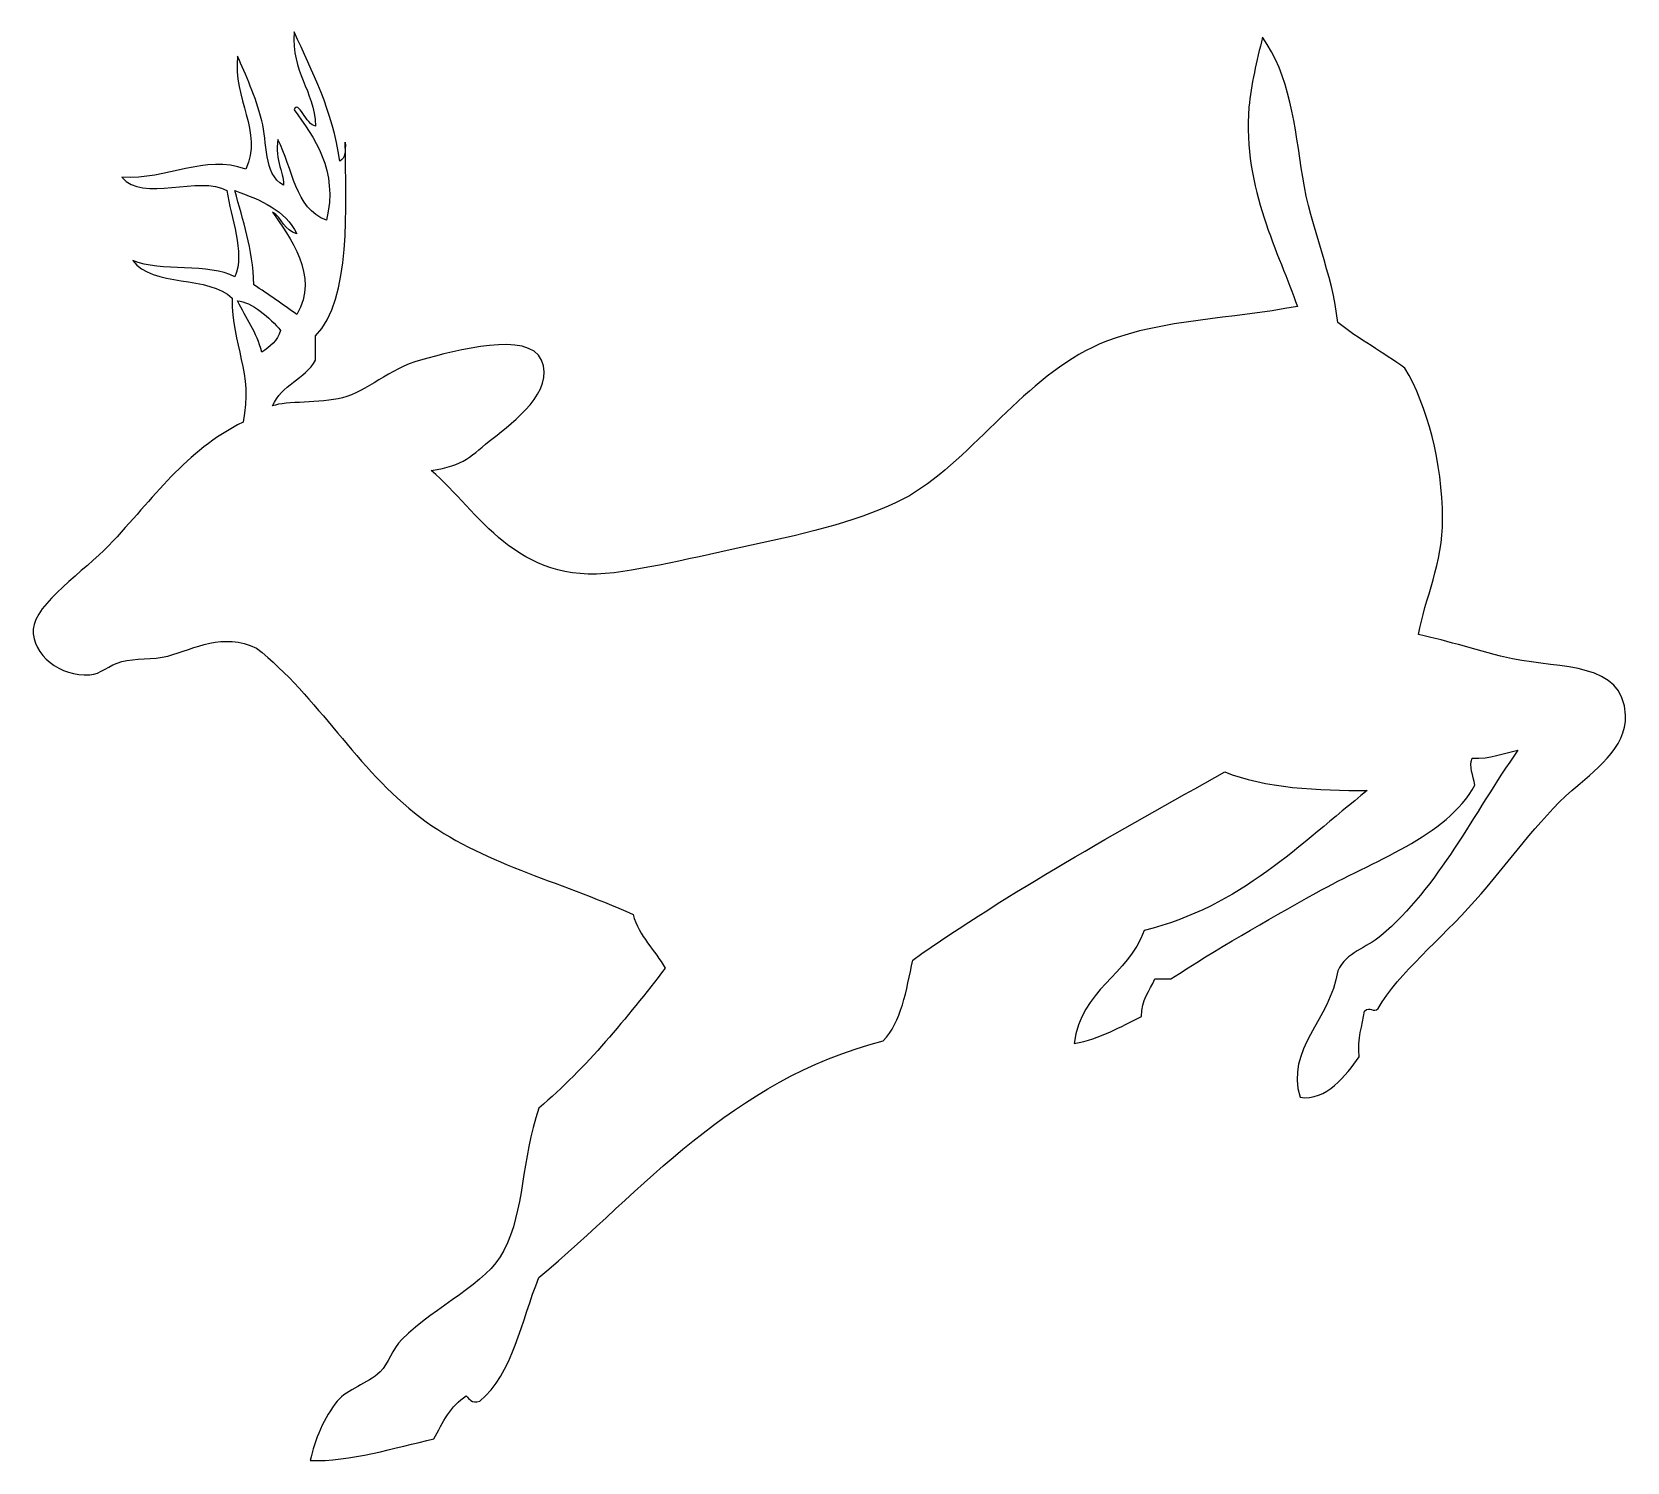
# Model space of a CAD drawing. Header units: centimetres. Extents: x -8.1 to 8.1, y -7.2 to 7.2.
import ezdxf

# ---------------------------------------------------------------- set-up
doc = ezdxf.new("R2010")
doc.units = ezdxf.units.CM
doc.header["$MEASUREMENT"] = 0
doc.layers.add('Camada 1', color=7, linetype='Continuous')

msp = doc.modelspace()

# ---------------------------------------------------------------- linework, layer by layer
at = {"layer": 'Camada 1'}
for points, knots in [([(-5.41852, 7.22965), (-5.23434, 6.82378), (-5.02985, 6.43841), (-4.9556, 5.92271), (-4.9556, 5.92271), (-4.90014, 5.94898), (-4.89684, 6.02722), (-4.90118, 6.11326), (-4.90118, 6.11326), (-4.89451, 5.46223), (-4.83622, 4.52356), (-5.20064, 4.15283), (-5.20064, 4.15283), (-5.20064, 4.07113), (-5.20064, 3.9895), (-5.20064, 3.9078), (-5.20064, 3.9078), (-5.3083, 3.71595), (-5.54738, 3.65544), (-5.63633, 3.44488), (-5.63633, 3.44488), (-5.49795, 3.49684), (-5.159, 3.46787), (-4.92836, 3.52661), (-4.92836, 3.52661), (-4.68793, 3.58776), (-4.45579, 3.82183), (-4.13871, 3.9078), (-4.13871, 3.9078), (-3.77372, 4.0067), (-3.04714, 4.20667), (-2.91345, 3.9078), (-2.91345, 3.9078), (-2.77356, 3.59509), (-3.20047, 3.2791), (-3.40354, 3.11812), (-3.40354, 3.11812), (-3.62346, 2.94379), (-3.69884, 2.83703), (-4.02976, 2.79139), (-4.02976, 2.79139), (-3.5502, 2.37412), (-3.17132, 1.63111), (-2.17826, 1.75674), (-2.17826, 1.75674), (-1.72408, 1.81418), (-1.14943, 1.9614), (-0.57174, 2.0835), (-0.57174, 2.0835), (0.00259, 2.20486), (0.55634, 2.3716), (0.87138, 2.57361), (0.87138, 2.57361), (1.52466, 2.9926), (2.03063, 3.79829), (2.80453, 4.09832), (2.80453, 4.09832), (3.38172, 4.32218), (4.05707, 4.32049), (4.73766, 4.45231), (4.73766, 4.45231), (4.55761, 4.98232), (4.18156, 5.63992), (4.2476, 6.46717), (4.2476, 6.46717), (4.26591, 6.69678), (4.32914, 6.9372), (4.38375, 7.17517), (4.38375, 7.17517), (4.65757, 6.80139), (4.71334, 6.27283), (4.79221, 5.75925), (4.79221, 5.75925), (4.87137, 5.24307), (5.0987, 4.7787), (5.14614, 4.28896), (5.14614, 4.28896), (5.35781, 4.11944), (5.6071, 3.98744), (5.82689, 3.8261), (5.82689, 3.8261), (6.05348, 3.44277), (6.20535, 2.87765), (6.20805, 2.30125), (6.20805, 2.30125), (6.21017, 1.85244), (6.0294, 1.49414), (5.96299, 1.1305), (5.96299, 1.1305), (6.2634, 1.07055), (6.58532, 0.95513), (6.91597, 0.88539), (6.91597, 0.88539), (7.41241, 0.7808), (8.03357, 0.85941), (8.05961, 0.31365), (8.05961, 0.31365), (8.07554, -0.01996), (7.73137, -0.25907), (7.51504, -0.44869), (7.51504, -0.44869), (7.17542, -0.74656), (6.86657, -1.19238), (6.53481, -1.56505), (6.53481, -1.56505), (6.17871, -1.96515), (5.7721, -2.28432), (5.55456, -2.65421), (5.55456, -2.65421), (5.50649, -2.70538), (5.47513, -2.62175), (5.41843, -2.68138), (5.41843, -2.68138), (5.39435, -2.82973), (5.34361, -2.95144), (5.36393, -3.1443), (5.36393, -3.1443), (5.22754, -3.32565), (5.03325, -3.59388), (4.76489, -3.55276), (4.76489, -3.55276), (4.61238, -3.06325), (5.07453, -2.76912), (5.1461, -2.273), (5.1461, -2.273), (5.23524, -2.08136), (5.43357, -2.04403), (5.58179, -1.91904), (5.58179, -1.91904), (6.17136, -1.42173), (6.51894, -0.67836), (6.97038, -0.04026), (6.97038, -0.04026), (6.81938, -0.07077), (6.69386, -0.12681), (6.50757, -0.12199), (6.50757, -0.12199), (6.47283, -0.20213), (6.51641, -0.2937), (6.53474, -0.39425), (6.53474, -0.39425), (6.24939, -0.91638), (5.49694, -1.16448), (4.92824, -1.48333), (4.92824, -1.48333), (4.41048, -1.77374), (3.9165, -2.05314), (3.45792, -2.35471), (3.45792, -2.35471), (3.40347, -2.35471), (3.34904, -2.35471), (3.29454, -2.35471), (3.29454, -2.35471), (3.24504, -2.47758), (3.15717, -2.5622), (3.15841, -2.73592), (3.15841, -2.73592), (2.94375, -2.83895), (2.74661, -2.95941), (2.47766, -3.00818), (2.47766, -3.00818), (2.54576, -2.45917), (3.0263, -2.32246), (3.18558, -1.86452), (3.18558, -1.86452), (4.16726, -1.62094), (4.76117, -0.9896), (5.44555, -0.44866), (5.44555, -0.44866), (4.95895, -0.44797), (4.39754, -0.42474), (4.00249, -0.25811), (4.00249, -0.25811), (2.9228, -0.86663), (1.83352, -1.46548), (0.84397, -2.16404), (0.84397, -2.16404), (0.77962, -2.47188), (0.72769, -2.792), (0.54449, -2.98089), (0.54449, -2.98089), (-1.0107, -3.38621), (-1.87354, -4.48375), (-2.94071, -5.37701), (-2.94071, -5.37701), (-3.11896, -5.81595), (-3.20307, -6.34901), (-3.53975, -6.62949), (-3.53975, -6.62949), (-3.62656, -6.6528), (-3.6431, -6.60578), (-3.6759, -6.57501), (-3.6759, -6.57501), (-3.83296, -6.67206), (-3.91617, -6.84293), (-4.00266, -7.01067), (-4.00266, -7.01067), (-4.39239, -7.09396), (-4.8565, -7.24443), (-5.25514, -7.22853), (-5.25514, -7.22853), (-5.21458, -7.02559), (-5.10914, -6.78326), (-4.98286, -6.62941), (-4.98286, -6.62941), (-4.87676, -6.50016), (-4.67936, -6.45857), (-4.54722, -6.32995), (-4.54722, -6.32995), (-4.46509, -6.25002), (-4.42652, -6.09892), (-4.32936, -6.00319), (-4.32936, -6.00319), (-3.97672, -5.65566), (-3.4705, -5.44402), (-3.29473, -5.10464), (-3.29473, -5.10464), (-3.08354, -4.69681), (-3.1222, -4.18452), (-2.94074, -3.66152), (-2.94074, -3.66152), (-2.45428, -3.24951), (-2.05372, -2.75154), (-1.66103, -2.24566), (-1.66103, -2.24566), (-1.76708, -2.06125), (-1.92344, -1.92721), (-1.98784, -1.70115), (-1.98784, -1.70115), (-2.76116, -1.35465), (-3.52928, -1.1823), (-4.13882, -0.72087), (-4.13882, -0.72087), (-4.78596, -0.23105), (-5.17493, 0.49989), (-5.79974, 0.99448), (-5.79974, 0.99448), (-6.1437, 1.15302), (-6.41783, 0.99017), (-6.69829, 0.91278), (-6.69829, 0.91278), (-6.84619, 0.87201), (-7.03299, 0.89328), (-7.16115, 0.8583), (-7.16115, 0.8583), (-7.29344, 0.82226), (-7.37742, 0.72913), (-7.48791, 0.72217), (-7.48791, 0.72217), (-7.78168, 0.7037), (-8.07293, 0.9222), (-8.05965, 1.18498), (-8.05965, 1.18498), (-8.04695, 1.43803), (-7.52641, 1.78775), (-7.29728, 2.02905), (-7.29728, 2.02905), (-6.82841, 2.52305), (-6.52459, 2.98478), (-5.93595, 3.28161), (-5.93595, 3.28161), (-5.82734, 3.77717), (-6.05462, 4.05941), (-6.0448, 4.53407), (-6.0448, 4.53407), (-6.27295, 4.76889), (-6.85921, 4.64546), (-7.05228, 4.91523), (-7.05228, 4.91523), (-6.77063, 4.7976), (-6.27687, 4.89184), (-6.01763, 4.75193), (-6.01763, 4.75193), (-5.91344, 4.99953), (-6.05835, 5.35256), (-6.09928, 5.62323), (-6.09928, 5.62323), (-6.36894, 5.7864), (-6.96129, 5.50009), (-7.16119, 5.75936), (-7.16119, 5.75936), (-6.69486, 5.73078), (-6.32802, 5.99211), (-5.90865, 5.84106), (-5.90865, 5.84106), (-5.72826, 6.21735), (-6.04523, 6.55379), (-5.99041, 6.98467), (-5.99041, 6.98467), (-5.9113, 6.79801), (-5.80835, 6.57967), (-5.7453, 6.33123), (-5.7453, 6.33123), (-5.68998, 6.11295), (-5.7299, 5.79188), (-5.52749, 5.67774), (-5.52749, 5.67774), (-5.50651, 5.76309), (-5.62422, 5.94343), (-5.58197, 6.14058), (-5.58197, 6.14058), (-5.43473, 5.85229), (-5.40875, 5.44256), (-5.09191, 5.32378), (-5.09191, 5.32378), (-4.96618, 5.82569), (-5.22037, 6.17256), (-5.41867, 6.44008), (-5.41867, 6.44008), (-5.3812, 6.55462), (-5.29447, 6.28387), (-5.20084, 6.27673), (-5.20084, 6.27673), (-5.21873, 6.64902), (-5.44472, 6.8133), (-5.4186, 7.2297), (-5.4186, 7.2297), (-5.4186, 7.2297), (-5.41852, 7.22965), (-5.41852, 7.22965)], [0, 0, 0, 0, 0.01234568, 0.01234568, 0.01234568, 0.01234568, 0.02469136, 0.02469136, 0.02469136, 0.02469136, 0.03703704, 0.03703704, 0.03703704, 0.03703704, 0.04938272, 0.04938272, 0.04938272, 0.04938272, 0.0617284, 0.0617284, 0.0617284, 0.0617284, 0.07407407, 0.07407407, 0.07407407, 0.07407407, 0.08641975, 0.08641975, 0.08641975, 0.08641975, 0.09876543, 0.09876543, 0.09876543, 0.09876543, 0.11111111, 0.11111111, 0.11111111, 0.11111111, 0.12345679, 0.12345679, 0.12345679, 0.12345679, 0.13580247, 0.13580247, 0.13580247, 0.13580247, 0.14814815, 0.14814815, 0.14814815, 0.14814815, 0.16049383, 0.16049383, 0.16049383, 0.16049383, 0.17283951, 0.17283951, 0.17283951, 0.17283951, 0.18518519, 0.18518519, 0.18518519, 0.18518519, 0.19753086, 0.19753086, 0.19753086, 0.19753086, 0.20987654, 0.20987654, 0.20987654, 0.20987654, 0.22222222, 0.22222222, 0.22222222, 0.22222222, 0.2345679, 0.2345679, 0.2345679, 0.2345679, 0.24691358, 0.24691358, 0.24691358, 0.24691358, 0.25925926, 0.25925926, 0.25925926, 0.25925926, 0.27160494, 0.27160494, 0.27160494, 0.27160494, 0.28395062, 0.28395062, 0.28395062, 0.28395062, 0.2962963, 0.2962963, 0.2962963, 0.2962963, 0.30864198, 0.30864198, 0.30864198, 0.30864198, 0.32098765, 0.32098765, 0.32098765, 0.32098765, 0.33333333, 0.33333333, 0.33333333, 0.33333333, 0.34567901, 0.34567901, 0.34567901, 0.34567901, 0.35802469, 0.35802469, 0.35802469, 0.35802469, 0.37037037, 0.37037037, 0.37037037, 0.37037037, 0.38271605, 0.38271605, 0.38271605, 0.38271605, 0.39506173, 0.39506173, 0.39506173, 0.39506173, 0.40740741, 0.40740741, 0.40740741, 0.40740741, 0.41975309, 0.41975309, 0.41975309, 0.41975309, 0.43209877, 0.43209877, 0.43209877, 0.43209877, 0.44444444, 0.44444444, 0.44444444, 0.44444444, 0.45679012, 0.45679012, 0.45679012, 0.45679012, 0.4691358, 0.4691358, 0.4691358, 0.4691358, 0.48148148, 0.48148148, 0.48148148, 0.48148148, 0.49382716, 0.49382716, 0.49382716, 0.49382716, 0.50617284, 0.50617284, 0.50617284, 0.50617284, 0.51851852, 0.51851852, 0.51851852, 0.51851852, 0.5308642, 0.5308642, 0.5308642, 0.5308642, 0.54320988, 0.54320988, 0.54320988, 0.54320988, 0.55555556, 0.55555556, 0.55555556, 0.55555556, 0.56790123, 0.56790123, 0.56790123, 0.56790123, 0.58024691, 0.58024691, 0.58024691, 0.58024691, 0.59259259, 0.59259259, 0.59259259, 0.59259259, 0.60493827, 0.60493827, 0.60493827, 0.60493827, 0.61728395, 0.61728395, 0.61728395, 0.61728395, 0.62962963, 0.62962963, 0.62962963, 0.62962963, 0.64197531, 0.64197531, 0.64197531, 0.64197531, 0.65432099, 0.65432099, 0.65432099, 0.65432099, 0.66666667, 0.66666667, 0.66666667, 0.66666667, 0.67901235, 0.67901235, 0.67901235, 0.67901235, 0.69135802, 0.69135802, 0.69135802, 0.69135802, 0.7037037, 0.7037037, 0.7037037, 0.7037037, 0.71604938, 0.71604938, 0.71604938, 0.71604938, 0.72839506, 0.72839506, 0.72839506, 0.72839506, 0.74074074, 0.74074074, 0.74074074, 0.74074074, 0.75308642, 0.75308642, 0.75308642, 0.75308642, 0.7654321, 0.7654321, 0.7654321, 0.7654321, 0.77777778, 0.77777778, 0.77777778, 0.77777778, 0.79012346, 0.79012346, 0.79012346, 0.79012346, 0.80246914, 0.80246914, 0.80246914, 0.80246914, 0.81481481, 0.81481481, 0.81481481, 0.81481481, 0.82716049, 0.82716049, 0.82716049, 0.82716049, 0.83950617, 0.83950617, 0.83950617, 0.83950617, 0.85185185, 0.85185185, 0.85185185, 0.85185185, 0.86419753, 0.86419753, 0.86419753, 0.86419753, 0.87654321, 0.87654321, 0.87654321, 0.87654321, 0.88888889, 0.88888889, 0.88888889, 0.88888889, 0.90123457, 0.90123457, 0.90123457, 0.90123457, 0.91358025, 0.91358025, 0.91358025, 0.91358025, 0.92592593, 0.92592593, 0.92592593, 0.92592593, 0.9382716, 0.9382716, 0.9382716, 0.9382716, 0.95061728, 0.95061728, 0.95061728, 0.95061728, 0.96296296, 0.96296296, 0.96296296, 0.96296296, 0.97530864, 0.97530864, 0.97530864, 0.97530864, 1, 1, 1, 1]), ([(-5.39132, 5.18743), (-5.5061, 5.42664), (-5.75766, 5.52906), (-6.01759, 5.62317), (-6.01759, 5.62317), (-5.94028, 5.31924), (-5.83323, 5.04506), (-5.82696, 4.67019), (-5.82696, 4.67019), (-5.67646, 4.57555), (-5.5369, 4.47011), (-5.39132, 4.37071), (-5.39132, 4.37071), (-5.15714, 4.76034), (-5.46961, 5.16086), (-5.63638, 5.40536), (-5.63638, 5.40536), (-5.53764, 5.34977), (-5.51893, 5.21425), (-5.39132, 5.1875), (-5.39132, 5.1875), (-5.39132, 5.1875), (-5.39132, 5.18743), (-5.39132, 5.18743)], [0, 0, 0, 0, 0.14285714, 0.14285714, 0.14285714, 0.14285714, 0.28571429, 0.28571429, 0.28571429, 0.28571429, 0.42857143, 0.42857143, 0.42857143, 0.42857143, 0.57142857, 0.57142857, 0.57142857, 0.57142857, 0.71428571, 0.71428571, 0.71428571, 0.71428571, 1, 1, 1, 1]), ([(-5.74526, 3.98951), (-5.66078, 4.04113), (-5.58982, 4.1063), (-5.55468, 4.20726), (-5.55468, 4.20726), (-5.65617, 4.33304), (-5.85683, 4.5037), (-5.99037, 4.50677), (-5.99037, 4.50677), (-5.90885, 4.3341), (-5.79703, 4.19186), (-5.74526, 3.98951)], [0, 0, 0, 0, 0.25, 0.25, 0.25, 0.25, 0.5, 0.5, 0.5, 0.5, 1, 1, 1, 1])]:
    msp.add_open_spline(points, degree=3, knots=knots, dxfattribs=at)

doc.saveas('drawing.dxf')
